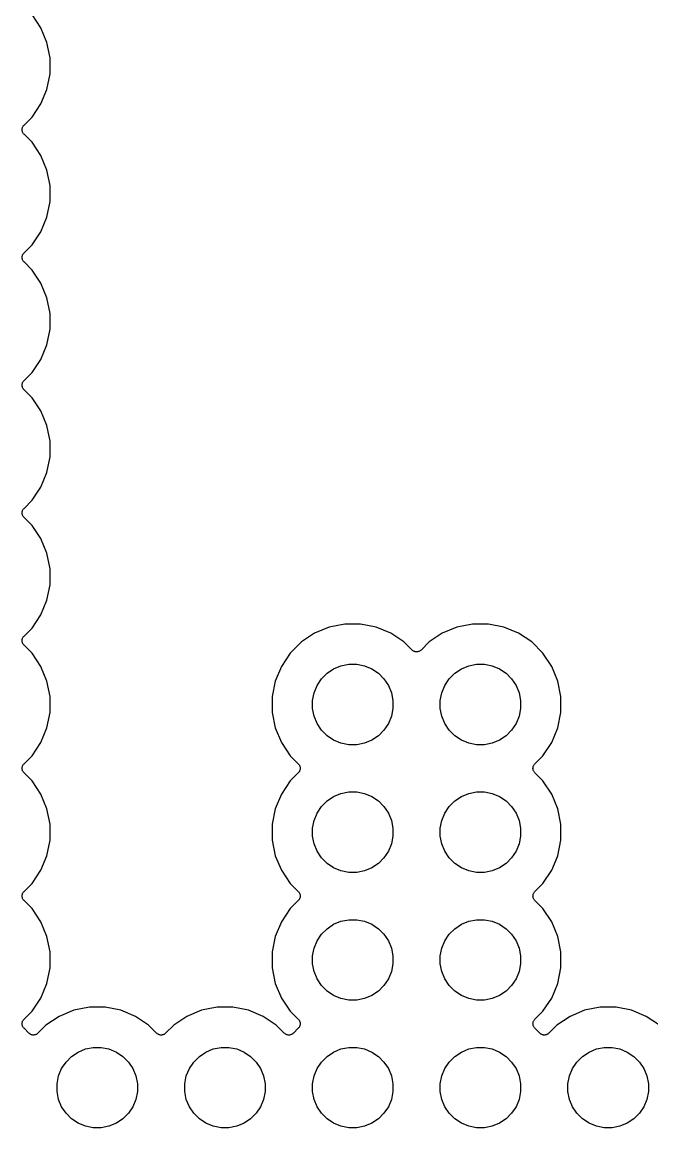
# Model space of a CAD drawing. Extents: x 122.5 to 192.5, y -149.3 to -74.2.
# Drawn here: x 138.21 to 150.73, y -126.53 to -104.54 of the extents above; entities that cross this region are included whole.
import ezdxf

# ---------------------------------------------------------------- set-up
doc = ezdxf.new("R2010")
doc.units = 0
doc.header["$MEASUREMENT"] = 0
doc.layers.add('BLACK', color=7, linetype='CONTINUOUS')

msp = doc.modelspace()

# ---------------------------------------------------------------- linework, layer by layer
at = {"layer": 'BLACK', "linetype": 'CONTINUOUS'}
for p, q in [((138.578, -104.652), (138.403, -104.39)), ((138.699, -104.943), (138.578, -104.652)), ((138.76, -105.252), (138.699, -104.943)), ((138.76, -105.568), (138.76, -105.252)), ((138.699, -105.877), (138.76, -105.568)), ((138.578, -106.168), (138.699, -105.877)), ((138.403, -106.43), (138.578, -106.168)), ((138.243, -106.59), (138.403, -106.43)), ((138.208, -106.654), (138.212, -106.643)), ((138.212, -106.643), (138.215, -106.631)), ((138.215, -106.63), (138.221, -106.62)), ((138.215, -106.631), (138.215, -106.63)), ((138.215, -106.631), (138.215, -106.631)), ((138.221, -106.62), (138.227, -106.609)), ((138.227, -106.609), (138.235, -106.599)), ((138.227, -106.609), (138.227, -106.609)), ((138.227, -106.609), (138.227, -106.609)), ((138.235, -106.599), (138.243, -106.59)), ((138.205, -106.679), (138.207, -106.667)), ((138.205, -106.68), (138.205, -106.679)), ((138.205, -106.679), (138.205, -106.679)), ((138.206, -106.691), (138.205, -106.68)), ((138.208, -106.703), (138.206, -106.691)), ((138.207, -106.667), (138.208, -106.655)), ((138.208, -106.655), (138.208, -106.654)), ((138.208, -106.654), (138.208, -106.654)), ((138.208, -106.704), (138.208, -106.703)), ((138.211, -106.716), (138.208, -106.704)), ((138.208, -106.704), (138.208, -106.704)), ((138.214, -106.727), (138.211, -106.716)), ((138.215, -106.728), (138.214, -106.727)), ((138.22, -106.739), (138.215, -106.728)), ((138.215, -106.728), (138.215, -106.728)), ((138.226, -106.749), (138.22, -106.739)), ((138.226, -106.75), (138.226, -106.749)), ((138.234, -106.759), (138.226, -106.75)), ((138.226, -106.75), (138.226, -106.75)), ((138.241, -106.769), (138.234, -106.759)), ((138.242, -106.769), (138.241, -106.769)), ((138.243, -106.77), (138.242, -106.769)), ((138.242, -106.769), (138.242, -106.769)), ((138.242, -106.769), (138.242, -106.769)), ((138.403, -106.93), (138.243, -106.77)), ((138.578, -107.192), (138.403, -106.93)), ((138.699, -107.483), (138.578, -107.192)), ((138.76, -107.792), (138.699, -107.483)), ((138.76, -108.108), (138.76, -107.792)), ((138.699, -108.417), (138.76, -108.108)), ((138.578, -108.708), (138.699, -108.417)), ((138.403, -108.97), (138.578, -108.708)), ((138.243, -109.13), (138.403, -108.97)), ((138.205, -109.219), (138.207, -109.207)), ((138.205, -109.22), (138.205, -109.219)), ((138.205, -109.219), (138.205, -109.219)), ((138.206, -109.231), (138.205, -109.22)), ((138.208, -109.243), (138.206, -109.231)), ((138.207, -109.207), (138.208, -109.195)), ((138.208, -109.194), (138.212, -109.183)), ((138.208, -109.195), (138.208, -109.194)), ((138.208, -109.194), (138.208, -109.194)), ((138.208, -109.244), (138.208, -109.243)), ((138.211, -109.256), (138.208, -109.244)), ((138.208, -109.244), (138.208, -109.244)), ((138.214, -109.267), (138.211, -109.256)), ((138.212, -109.183), (138.215, -109.171)), ((138.215, -109.268), (138.214, -109.267)), ((138.215, -109.17), (138.221, -109.16)), ((138.215, -109.171), (138.215, -109.17)), ((138.215, -109.171), (138.215, -109.171)), ((138.22, -109.279), (138.215, -109.268)), ((138.215, -109.268), (138.215, -109.268)), ((138.226, -109.289), (138.22, -109.279)), ((138.221, -109.16), (138.227, -109.149)), ((138.226, -109.29), (138.226, -109.289)), ((138.234, -109.299), (138.226, -109.29)), ((138.226, -109.29), (138.226, -109.29)), ((138.227, -109.149), (138.235, -109.139)), ((138.227, -109.149), (138.227, -109.149)), ((138.227, -109.149), (138.227, -109.149)), ((138.235, -109.139), (138.243, -109.13)), ((138.241, -109.309), (138.234, -109.299)), ((138.242, -109.309), (138.241, -109.309)), ((138.243, -109.31), (138.242, -109.309)), ((138.242, -109.309), (138.242, -109.309)), ((138.242, -109.309), (138.242, -109.309)), ((138.403, -109.47), (138.243, -109.31)), ((138.578, -109.732), (138.403, -109.47)), ((138.699, -110.023), (138.578, -109.732)), ((138.76, -110.332), (138.699, -110.023)), ((138.76, -110.648), (138.76, -110.332)), ((138.699, -110.957), (138.76, -110.648)), ((138.578, -111.248), (138.699, -110.957)), ((138.403, -111.51), (138.578, -111.248)), ((138.215, -111.71), (138.221, -111.7)), ((138.221, -111.7), (138.227, -111.689)), ((138.227, -111.689), (138.235, -111.679)), ((138.227, -111.689), (138.227, -111.689)), ((138.227, -111.689), (138.227, -111.689)), ((138.235, -111.679), (138.243, -111.67)), ((138.243, -111.67), (138.403, -111.51)), ((138.205, -111.759), (138.207, -111.747)), ((138.205, -111.76), (138.205, -111.759)), ((138.205, -111.759), (138.205, -111.759)), ((138.206, -111.771), (138.205, -111.76)), ((138.208, -111.783), (138.206, -111.771)), ((138.207, -111.747), (138.208, -111.735)), ((138.208, -111.734), (138.212, -111.723)), ((138.208, -111.735), (138.208, -111.734)), ((138.208, -111.734), (138.208, -111.734)), ((138.208, -111.784), (138.208, -111.783)), ((138.211, -111.796), (138.208, -111.784)), ((138.208, -111.784), (138.208, -111.784)), ((138.214, -111.807), (138.211, -111.796)), ((138.212, -111.723), (138.215, -111.711)), ((138.215, -111.808), (138.214, -111.807)), ((138.215, -111.711), (138.215, -111.71)), ((138.215, -111.711), (138.215, -111.711)), ((138.22, -111.819), (138.215, -111.808)), ((138.215, -111.808), (138.215, -111.808)), ((138.226, -111.829), (138.22, -111.819)), ((138.226, -111.83), (138.226, -111.829)), ((138.234, -111.839), (138.226, -111.83)), ((138.226, -111.83), (138.226, -111.83)), ((138.241, -111.849), (138.234, -111.839)), ((138.242, -111.849), (138.241, -111.849)), ((138.243, -111.85), (138.242, -111.849)), ((138.242, -111.849), (138.242, -111.849)), ((138.242, -111.849), (138.242, -111.849)), ((138.403, -112.01), (138.243, -111.85)), ((138.578, -112.272), (138.403, -112.01)), ((138.699, -112.563), (138.578, -112.272)), ((138.76, -112.872), (138.699, -112.563)), ((138.76, -113.188), (138.76, -112.872)), ((138.699, -113.497), (138.76, -113.188)), ((138.578, -113.788), (138.699, -113.497)), ((138.403, -114.05), (138.578, -113.788)), ((138.243, -114.21), (138.403, -114.05)), ((138.205, -114.299), (138.207, -114.287)), ((138.205, -114.3), (138.205, -114.299)), ((138.205, -114.299), (138.205, -114.299)), ((138.206, -114.311), (138.205, -114.3)), ((138.208, -114.323), (138.206, -114.311)), ((138.207, -114.287), (138.208, -114.275)), ((138.208, -114.274), (138.212, -114.263)), ((138.208, -114.275), (138.208, -114.274)), ((138.208, -114.274), (138.208, -114.274)), ((138.208, -114.324), (138.208, -114.323)), ((138.211, -114.336), (138.208, -114.324)), ((138.208, -114.324), (138.208, -114.324)), ((138.214, -114.347), (138.211, -114.336)), ((138.212, -114.263), (138.215, -114.251)), ((138.215, -114.348), (138.214, -114.347)), ((138.215, -114.25), (138.221, -114.24)), ((138.215, -114.251), (138.215, -114.25)), ((138.215, -114.251), (138.215, -114.251)), ((138.22, -114.359), (138.215, -114.348)), ((138.215, -114.348), (138.215, -114.348)), ((138.221, -114.24), (138.227, -114.229)), ((138.227, -114.229), (138.235, -114.219)), ((138.227, -114.229), (138.227, -114.229)), ((138.227, -114.229), (138.227, -114.229)), ((138.235, -114.219), (138.243, -114.21)), ((138.226, -114.369), (138.22, -114.359)), ((138.226, -114.37), (138.226, -114.369)), ((138.234, -114.379), (138.226, -114.37)), ((138.226, -114.37), (138.226, -114.37)), ((138.241, -114.389), (138.234, -114.379)), ((138.242, -114.389), (138.241, -114.389)), ((138.243, -114.39), (138.242, -114.389)), ((138.242, -114.389), (138.242, -114.389)), ((138.242, -114.389), (138.242, -114.389)), ((138.403, -114.55), (138.243, -114.39)), ((138.578, -114.812), (138.403, -114.55)), ((138.699, -115.103), (138.578, -114.812)), ((138.76, -115.412), (138.699, -115.103)), ((138.76, -115.728), (138.76, -115.412)), ((138.699, -116.037), (138.76, -115.728)), ((138.578, -116.328), (138.699, -116.037)), ((138.403, -116.59), (138.578, -116.328)), ((144.622, -116.51), (144.313, -116.571)), ((144.938, -116.51), (144.622, -116.51)), ((145.247, -116.571), (144.938, -116.51)), ((147.162, -116.51), (146.853, -116.571)), ((147.478, -116.51), (147.162, -116.51)), ((147.787, -116.571), (147.478, -116.51)), ((138.227, -116.769), (138.235, -116.759)), ((138.235, -116.759), (138.243, -116.75)), ((138.243, -116.75), (138.403, -116.59)), ((144.022, -116.692), (143.76, -116.867)), ((144.313, -116.571), (144.022, -116.692)), ((145.538, -116.692), (145.247, -116.571)), ((145.8, -116.867), (145.538, -116.692)), ((146.562, -116.692), (146.3, -116.867)), ((146.853, -116.571), (146.562, -116.692)), ((148.078, -116.692), (147.787, -116.571)), ((148.34, -116.867), (148.078, -116.692)), ((138.205, -116.839), (138.207, -116.827)), ((138.205, -116.84), (138.205, -116.839)), ((138.205, -116.839), (138.205, -116.839)), ((138.206, -116.851), (138.205, -116.84)), ((138.208, -116.863), (138.206, -116.851)), ((138.207, -116.827), (138.208, -116.815)), ((138.208, -116.814), (138.212, -116.803)), ((138.208, -116.815), (138.208, -116.814)), ((138.208, -116.814), (138.208, -116.814)), ((138.208, -116.864), (138.208, -116.863)), ((138.211, -116.876), (138.208, -116.864)), ((138.208, -116.864), (138.208, -116.864)), ((138.214, -116.887), (138.211, -116.876)), ((138.212, -116.803), (138.215, -116.791)), ((138.215, -116.888), (138.214, -116.887)), ((138.215, -116.79), (138.221, -116.78)), ((138.215, -116.791), (138.215, -116.79)), ((138.215, -116.791), (138.215, -116.791)), ((138.22, -116.899), (138.215, -116.888)), ((138.215, -116.888), (138.215, -116.888)), ((138.226, -116.909), (138.22, -116.899)), ((138.221, -116.78), (138.227, -116.769)), ((138.226, -116.91), (138.226, -116.909)), ((138.234, -116.919), (138.226, -116.91)), ((138.226, -116.91), (138.226, -116.91)), ((138.227, -116.769), (138.227, -116.769)), ((138.227, -116.769), (138.227, -116.769)), ((138.241, -116.929), (138.234, -116.919)), ((138.242, -116.929), (138.241, -116.929)), ((138.243, -116.93), (138.242, -116.929)), ((138.242, -116.929), (138.242, -116.929)), ((138.242, -116.929), (138.242, -116.929)), ((138.403, -117.09), (138.243, -116.93)), ((143.76, -116.867), (143.537, -117.09)), ((145.96, -117.027), (145.8, -116.867)), ((146.3, -116.867), (146.14, -117.027)), ((148.563, -117.09), (148.34, -116.867)), ((138.578, -117.352), (138.403, -117.09)), ((143.537, -117.09), (143.362, -117.352)), ((145.969, -117.035), (145.96, -117.027)), ((145.979, -117.043), (145.969, -117.035)), ((145.99, -117.049), (145.979, -117.043)), ((145.979, -117.043), (145.979, -117.043)), ((145.979, -117.043), (145.979, -117.043)), ((146, -117.055), (145.99, -117.049)), ((146.001, -117.055), (146, -117.055)), ((146.013, -117.058), (146.001, -117.055)), ((146.001, -117.055), (146.001, -117.055)), ((146.024, -117.062), (146.013, -117.058)), ((146.025, -117.062), (146.024, -117.062)), ((146.024, -117.062), (146.024, -117.062)), ((146.037, -117.063), (146.025, -117.062)), ((146.049, -117.065), (146.037, -117.063)), ((146.05, -117.065), (146.049, -117.065)), ((146.049, -117.065), (146.049, -117.065)), ((146.061, -117.064), (146.05, -117.065)), ((146.073, -117.062), (146.061, -117.064)), ((146.074, -117.062), (146.073, -117.062)), ((146.086, -117.059), (146.074, -117.062)), ((146.074, -117.062), (146.074, -117.062)), ((146.097, -117.056), (146.086, -117.059)), ((146.098, -117.055), (146.097, -117.056)), ((146.109, -117.05), (146.098, -117.055)), ((146.098, -117.055), (146.098, -117.055)), ((146.119, -117.044), (146.109, -117.05)), ((146.12, -117.044), (146.119, -117.044)), ((146.129, -117.036), (146.12, -117.044)), ((146.12, -117.044), (146.12, -117.044)), ((146.139, -117.029), (146.129, -117.036)), ((146.14, -117.027), (146.139, -117.028)), ((146.139, -117.028), (146.139, -117.028)), ((146.139, -117.028), (146.139, -117.028)), ((146.139, -117.028), (146.139, -117.029)), ((148.738, -117.352), (148.563, -117.09)), ((138.699, -117.643), (138.578, -117.352)), ((143.362, -117.352), (143.241, -117.643)), ((144.27, -117.489), (144.401, -117.401)), ((144.401, -117.401), (144.547, -117.341)), ((144.547, -117.341), (144.701, -117.31)), ((144.701, -117.31), (144.859, -117.31)), ((144.859, -117.31), (145.013, -117.341)), ((145.013, -117.341), (145.159, -117.401)), ((145.159, -117.401), (145.29, -117.489)), ((146.81, -117.489), (146.941, -117.401)), ((146.941, -117.401), (147.087, -117.341)), ((147.087, -117.341), (147.241, -117.31)), ((147.241, -117.31), (147.399, -117.31)), ((147.399, -117.31), (147.553, -117.341)), ((147.553, -117.341), (147.699, -117.401)), ((147.699, -117.401), (147.83, -117.489)), ((148.859, -117.643), (148.738, -117.352)), ((138.76, -117.952), (138.699, -117.643)), ((143.241, -117.643), (143.18, -117.952)), ((144.071, -117.731), (144.159, -117.6)), ((144.159, -117.6), (144.27, -117.489)), ((145.29, -117.489), (145.401, -117.6)), ((145.401, -117.6), (145.489, -117.731)), ((146.611, -117.731), (146.699, -117.6)), ((146.699, -117.6), (146.81, -117.489)), ((147.83, -117.489), (147.941, -117.6)), ((147.941, -117.6), (148.029, -117.731)), ((148.92, -117.952), (148.859, -117.643)), ((144.011, -117.877), (144.071, -117.731)), ((145.489, -117.731), (145.549, -117.877)), ((146.551, -117.877), (146.611, -117.731)), ((148.029, -117.731), (148.089, -117.877)), ((138.76, -118.268), (138.76, -117.952)), ((143.18, -117.952), (143.18, -118.268)), ((143.98, -118.031), (144.011, -117.877)), ((143.98, -118.189), (143.98, -118.031)), ((145.549, -117.877), (145.58, -118.031)), ((145.58, -118.031), (145.58, -118.189)), ((146.52, -118.031), (146.551, -117.877)), ((146.52, -118.189), (146.52, -118.031)), ((148.089, -117.877), (148.12, -118.031)), ((148.12, -118.031), (148.12, -118.189)), ((148.92, -118.268), (148.92, -117.952)), ((138.699, -118.577), (138.76, -118.268)), ((143.18, -118.268), (143.241, -118.577)), ((144.011, -118.343), (143.98, -118.189)), ((145.58, -118.189), (145.549, -118.343)), ((146.551, -118.343), (146.52, -118.189)), ((148.12, -118.189), (148.089, -118.343)), ((148.859, -118.577), (148.92, -118.268)), ((144.071, -118.489), (144.011, -118.343)), ((144.159, -118.62), (144.071, -118.489)), ((145.489, -118.489), (145.401, -118.62)), ((145.549, -118.343), (145.489, -118.489)), ((146.611, -118.489), (146.551, -118.343)), ((146.699, -118.62), (146.611, -118.489)), ((148.029, -118.489), (147.941, -118.62)), ((148.089, -118.343), (148.029, -118.489)), ((138.578, -118.868), (138.699, -118.577)), ((143.241, -118.577), (143.362, -118.868)), ((144.27, -118.731), (144.159, -118.62)), ((144.401, -118.819), (144.27, -118.731)), ((145.29, -118.731), (145.159, -118.819)), ((145.401, -118.62), (145.29, -118.731)), ((146.81, -118.731), (146.699, -118.62)), ((146.941, -118.819), (146.81, -118.731)), ((147.83, -118.731), (147.699, -118.819)), ((147.941, -118.62), (147.83, -118.731)), ((148.738, -118.868), (148.859, -118.577)), ((138.403, -119.13), (138.578, -118.868)), ((143.362, -118.868), (143.537, -119.13)), ((144.547, -118.879), (144.401, -118.819)), ((144.701, -118.91), (144.547, -118.879)), ((144.859, -118.91), (144.701, -118.91)), ((145.013, -118.879), (144.859, -118.91)), ((145.159, -118.819), (145.013, -118.879)), ((147.087, -118.879), (146.941, -118.819)), ((147.241, -118.91), (147.087, -118.879)), ((147.399, -118.91), (147.241, -118.91)), ((147.553, -118.879), (147.399, -118.91)), ((147.699, -118.819), (147.553, -118.879)), ((148.563, -119.13), (148.738, -118.868)), ((138.243, -119.29), (138.403, -119.13)), ((143.537, -119.13), (143.697, -119.29)), ((148.403, -119.29), (148.563, -119.13)), ((138.205, -119.379), (138.207, -119.367)), ((138.205, -119.38), (138.205, -119.379)), ((138.205, -119.379), (138.205, -119.379)), ((138.206, -119.391), (138.205, -119.38)), ((138.208, -119.403), (138.206, -119.391)), ((138.207, -119.367), (138.208, -119.355)), ((138.208, -119.354), (138.212, -119.343)), ((138.208, -119.355), (138.208, -119.354)), ((138.208, -119.354), (138.208, -119.354)), ((138.208, -119.404), (138.208, -119.403)), ((138.211, -119.416), (138.208, -119.404)), ((138.208, -119.404), (138.208, -119.404)), ((138.212, -119.343), (138.215, -119.331)), ((138.215, -119.33), (138.221, -119.32)), ((138.215, -119.331), (138.215, -119.33)), ((138.215, -119.331), (138.215, -119.331)), ((138.221, -119.32), (138.227, -119.309)), ((138.227, -119.309), (138.235, -119.299)), ((138.227, -119.309), (138.227, -119.309)), ((138.227, -119.309), (138.227, -119.309)), ((138.235, -119.299), (138.243, -119.29)), ((143.697, -119.29), (143.698, -119.291)), ((143.698, -119.291), (143.698, -119.291)), ((143.698, -119.291), (143.698, -119.291)), ((143.698, -119.291), (143.699, -119.291)), ((143.699, -119.291), (143.706, -119.301)), ((143.706, -119.301), (143.714, -119.31)), ((143.714, -119.31), (143.714, -119.31)), ((143.714, -119.31), (143.714, -119.311)), ((143.714, -119.311), (143.72, -119.322)), ((143.72, -119.322), (143.725, -119.332)), ((143.725, -119.332), (143.725, -119.332)), ((143.725, -119.332), (143.726, -119.333)), ((143.726, -119.333), (143.729, -119.344)), ((143.729, -119.344), (143.732, -119.356)), ((143.732, -119.356), (143.732, -119.356)), ((143.732, -119.356), (143.732, -119.357)), ((143.732, -119.357), (143.734, -119.369)), ((143.733, -119.393), (143.732, -119.405)), ((143.732, -119.405), (143.732, -119.406)), ((143.735, -119.381), (143.733, -119.393)), ((143.734, -119.369), (143.735, -119.38)), ((143.735, -119.38), (143.735, -119.381)), ((143.735, -119.381), (143.735, -119.381)), ((148.365, -119.379), (148.367, -119.367)), ((148.365, -119.38), (148.365, -119.379)), ((148.365, -119.379), (148.365, -119.379)), ((148.366, -119.391), (148.365, -119.38)), ((148.368, -119.403), (148.366, -119.391)), ((148.367, -119.367), (148.368, -119.355)), ((148.368, -119.354), (148.372, -119.343)), ((148.368, -119.355), (148.368, -119.354)), ((148.368, -119.354), (148.368, -119.354)), ((148.368, -119.404), (148.368, -119.403)), ((148.371, -119.416), (148.368, -119.404)), ((148.368, -119.404), (148.368, -119.404)), ((148.372, -119.343), (148.375, -119.331)), ((148.375, -119.33), (148.381, -119.32)), ((148.375, -119.331), (148.375, -119.33)), ((148.375, -119.331), (148.375, -119.331)), ((148.381, -119.32), (148.387, -119.309)), ((148.387, -119.309), (148.395, -119.299)), ((148.387, -119.309), (148.387, -119.309)), ((148.387, -119.309), (148.387, -119.309)), ((148.395, -119.299), (148.403, -119.29)), ((138.214, -119.427), (138.211, -119.416)), ((138.215, -119.428), (138.214, -119.427)), ((138.22, -119.439), (138.215, -119.428)), ((138.215, -119.428), (138.215, -119.428)), ((138.226, -119.449), (138.22, -119.439)), ((138.226, -119.45), (138.226, -119.449)), ((138.234, -119.459), (138.226, -119.45)), ((138.226, -119.45), (138.226, -119.45)), ((138.241, -119.469), (138.234, -119.459)), ((138.242, -119.469), (138.241, -119.469)), ((138.243, -119.47), (138.242, -119.469)), ((138.242, -119.469), (138.242, -119.469)), ((138.242, -119.469), (138.242, -119.469)), ((138.403, -119.63), (138.243, -119.47)), ((143.697, -119.47), (143.537, -119.63)), ((143.705, -119.46), (143.697, -119.47)), ((143.713, -119.451), (143.705, -119.46)), ((143.719, -119.44), (143.713, -119.451)), ((143.713, -119.451), (143.713, -119.451)), ((143.713, -119.451), (143.713, -119.451)), ((143.725, -119.43), (143.719, -119.44)), ((143.728, -119.417), (143.725, -119.429)), ((143.725, -119.429), (143.725, -119.429)), ((143.725, -119.429), (143.725, -119.43)), ((143.732, -119.406), (143.728, -119.417)), ((143.732, -119.406), (143.732, -119.406)), ((148.374, -119.427), (148.371, -119.416)), ((148.375, -119.428), (148.374, -119.427)), ((148.38, -119.439), (148.375, -119.428)), ((148.375, -119.428), (148.375, -119.428)), ((148.386, -119.449), (148.38, -119.439)), ((148.386, -119.45), (148.386, -119.449)), ((148.394, -119.459), (148.386, -119.45)), ((148.386, -119.45), (148.386, -119.45)), ((148.401, -119.469), (148.394, -119.459)), ((148.402, -119.469), (148.401, -119.469)), ((148.403, -119.47), (148.402, -119.469)), ((148.402, -119.469), (148.402, -119.469)), ((148.402, -119.469), (148.402, -119.469)), ((148.563, -119.63), (148.403, -119.47)), ((138.578, -119.892), (138.403, -119.63)), ((143.537, -119.63), (143.362, -119.892)), ((148.738, -119.892), (148.563, -119.63)), ((138.699, -120.183), (138.578, -119.892)), ((143.362, -119.892), (143.241, -120.183)), ((144.159, -120.14), (144.27, -120.029)), ((144.27, -120.029), (144.401, -119.941)), ((144.401, -119.941), (144.547, -119.881)), ((144.547, -119.881), (144.701, -119.85)), ((144.701, -119.85), (144.859, -119.85)), ((144.859, -119.85), (145.013, -119.881)), ((145.013, -119.881), (145.159, -119.941)), ((145.159, -119.941), (145.29, -120.029)), ((145.29, -120.029), (145.401, -120.14)), ((146.699, -120.14), (146.81, -120.029)), ((146.81, -120.029), (146.941, -119.941)), ((146.941, -119.941), (147.087, -119.881)), ((147.087, -119.881), (147.241, -119.85)), ((147.241, -119.85), (147.399, -119.85)), ((147.399, -119.85), (147.553, -119.881)), ((147.553, -119.881), (147.699, -119.941)), ((147.699, -119.941), (147.83, -120.029)), ((147.83, -120.029), (147.941, -120.14)), ((148.859, -120.183), (148.738, -119.892)), ((138.76, -120.492), (138.699, -120.183)), ((143.241, -120.183), (143.18, -120.492)), ((144.011, -120.417), (144.071, -120.271)), ((144.071, -120.271), (144.159, -120.14)), ((145.401, -120.14), (145.489, -120.271)), ((145.489, -120.271), (145.549, -120.417)), ((146.551, -120.417), (146.611, -120.271)), ((146.611, -120.271), (146.699, -120.14)), ((147.941, -120.14), (148.029, -120.271)), ((148.029, -120.271), (148.089, -120.417)), ((148.92, -120.492), (148.859, -120.183)), ((138.76, -120.808), (138.76, -120.492)), ((143.18, -120.492), (143.18, -120.808)), ((143.98, -120.571), (144.011, -120.417)), ((145.549, -120.417), (145.58, -120.571)), ((146.52, -120.571), (146.551, -120.417)), ((148.089, -120.417), (148.12, -120.571)), ((148.92, -120.808), (148.92, -120.492)), ((143.98, -120.729), (143.98, -120.571)), ((145.58, -120.571), (145.58, -120.729)), ((146.52, -120.729), (146.52, -120.571)), ((148.12, -120.571), (148.12, -120.729)), ((138.699, -121.117), (138.76, -120.808)), ((143.18, -120.808), (143.241, -121.117)), ((144.011, -120.883), (143.98, -120.729)), ((144.071, -121.029), (144.011, -120.883)), ((145.549, -120.883), (145.489, -121.029)), ((145.58, -120.729), (145.549, -120.883)), ((146.551, -120.883), (146.52, -120.729)), ((146.611, -121.029), (146.551, -120.883)), ((148.089, -120.883), (148.029, -121.029)), ((148.12, -120.729), (148.089, -120.883)), ((148.859, -121.117), (148.92, -120.808)), ((138.578, -121.408), (138.699, -121.117)), ((143.241, -121.117), (143.362, -121.408)), ((144.159, -121.16), (144.071, -121.029)), ((144.27, -121.271), (144.159, -121.16)), ((145.401, -121.16), (145.29, -121.271)), ((145.489, -121.029), (145.401, -121.16)), ((146.699, -121.16), (146.611, -121.029)), ((146.81, -121.271), (146.699, -121.16)), ((147.941, -121.16), (147.83, -121.271)), ((148.029, -121.029), (147.941, -121.16)), ((148.738, -121.408), (148.859, -121.117)), ((144.401, -121.359), (144.27, -121.271)), ((144.547, -121.419), (144.401, -121.359)), ((145.159, -121.359), (145.013, -121.419)), ((145.29, -121.271), (145.159, -121.359)), ((146.941, -121.359), (146.81, -121.271)), ((147.087, -121.419), (146.941, -121.359)), ((147.699, -121.359), (147.553, -121.419)), ((147.83, -121.271), (147.699, -121.359)), ((138.403, -121.67), (138.578, -121.408)), ((143.362, -121.408), (143.537, -121.67)), ((144.701, -121.45), (144.547, -121.419)), ((144.859, -121.45), (144.701, -121.45)), ((145.013, -121.419), (144.859, -121.45)), ((147.241, -121.45), (147.087, -121.419)), ((147.399, -121.45), (147.241, -121.45)), ((147.553, -121.419), (147.399, -121.45)), ((148.563, -121.67), (148.738, -121.408)), ((138.243, -121.83), (138.403, -121.67)), ((143.537, -121.67), (143.697, -121.83)), ((148.403, -121.83), (148.563, -121.67)), ((138.205, -121.919), (138.207, -121.907)), ((138.205, -121.92), (138.205, -121.919)), ((138.205, -121.919), (138.205, -121.919)), ((138.206, -121.931), (138.205, -121.92)), ((138.208, -121.943), (138.206, -121.931)), ((138.207, -121.907), (138.208, -121.895)), ((138.208, -121.894), (138.212, -121.883)), ((138.208, -121.895), (138.208, -121.894)), ((138.208, -121.894), (138.208, -121.894)), ((138.208, -121.944), (138.208, -121.943)), ((138.211, -121.956), (138.208, -121.944)), ((138.208, -121.944), (138.208, -121.944)), ((138.214, -121.967), (138.211, -121.956)), ((138.212, -121.883), (138.215, -121.871)), ((138.215, -121.968), (138.214, -121.967)), ((138.215, -121.87), (138.221, -121.86)), ((138.215, -121.871), (138.215, -121.87)), ((138.215, -121.871), (138.215, -121.871)), ((138.22, -121.979), (138.215, -121.968)), ((138.215, -121.968), (138.215, -121.968)), ((138.226, -121.989), (138.22, -121.979)), ((138.221, -121.86), (138.227, -121.849)), ((138.226, -121.99), (138.226, -121.989)), ((138.234, -121.999), (138.226, -121.99)), ((138.226, -121.99), (138.226, -121.99)), ((138.227, -121.849), (138.235, -121.839)), ((138.227, -121.849), (138.227, -121.849)), ((138.227, -121.849), (138.227, -121.849)), ((138.241, -122.009), (138.234, -121.999)), ((138.235, -121.839), (138.243, -121.83)), ((138.242, -122.009), (138.241, -122.009)), ((138.243, -122.01), (138.242, -122.009)), ((138.242, -122.009), (138.242, -122.009)), ((138.242, -122.009), (138.242, -122.009)), ((138.403, -122.17), (138.243, -122.01)), ((143.697, -122.01), (143.537, -122.17)), ((143.697, -121.83), (143.698, -121.831)), ((143.705, -122), (143.697, -122.01)), ((143.698, -121.831), (143.698, -121.831)), ((143.698, -121.831), (143.698, -121.831)), ((143.698, -121.831), (143.699, -121.831)), ((143.699, -121.831), (143.706, -121.841)), ((143.713, -121.991), (143.705, -122)), ((143.706, -121.841), (143.714, -121.85)), ((143.719, -121.98), (143.713, -121.991)), ((143.713, -121.991), (143.713, -121.991)), ((143.713, -121.991), (143.713, -121.991)), ((143.714, -121.85), (143.714, -121.85)), ((143.714, -121.85), (143.714, -121.851)), ((143.714, -121.851), (143.72, -121.862)), ((143.725, -121.97), (143.719, -121.98)), ((143.72, -121.862), (143.725, -121.872)), ((143.725, -121.872), (143.725, -121.872)), ((143.725, -121.872), (143.726, -121.873)), ((143.728, -121.957), (143.725, -121.969)), ((143.725, -121.969), (143.725, -121.969)), ((143.725, -121.969), (143.725, -121.97)), ((143.726, -121.873), (143.729, -121.884)), ((143.732, -121.946), (143.728, -121.957)), ((143.729, -121.884), (143.732, -121.896)), ((143.732, -121.896), (143.732, -121.896)), ((143.732, -121.896), (143.732, -121.897)), ((143.732, -121.897), (143.734, -121.909)), ((143.733, -121.933), (143.732, -121.945)), ((143.732, -121.945), (143.732, -121.946)), ((143.732, -121.946), (143.732, -121.946)), ((143.735, -121.921), (143.733, -121.933)), ((143.734, -121.909), (143.735, -121.92)), ((143.735, -121.92), (143.735, -121.921)), ((143.735, -121.921), (143.735, -121.921)), ((148.365, -121.919), (148.367, -121.907)), ((148.365, -121.92), (148.365, -121.919)), ((148.365, -121.919), (148.365, -121.919)), ((148.366, -121.931), (148.365, -121.92)), ((148.368, -121.943), (148.366, -121.931)), ((148.367, -121.907), (148.368, -121.895)), ((148.368, -121.894), (148.372, -121.883)), ((148.368, -121.895), (148.368, -121.894)), ((148.368, -121.894), (148.368, -121.894)), ((148.368, -121.944), (148.368, -121.943)), ((148.371, -121.956), (148.368, -121.944)), ((148.368, -121.944), (148.368, -121.944)), ((148.374, -121.967), (148.371, -121.956)), ((148.372, -121.883), (148.375, -121.871)), ((148.375, -121.968), (148.374, -121.967)), ((148.375, -121.87), (148.381, -121.86)), ((148.375, -121.871), (148.375, -121.87)), ((148.375, -121.871), (148.375, -121.871)), ((148.38, -121.979), (148.375, -121.968)), ((148.375, -121.968), (148.375, -121.968)), ((148.386, -121.989), (148.38, -121.979)), ((148.381, -121.86), (148.387, -121.849)), ((148.386, -121.99), (148.386, -121.989)), ((148.394, -121.999), (148.386, -121.99)), ((148.386, -121.99), (148.386, -121.99)), ((148.387, -121.849), (148.395, -121.839)), ((148.387, -121.849), (148.387, -121.849)), ((148.387, -121.849), (148.387, -121.849)), ((148.401, -122.009), (148.394, -121.999)), ((148.395, -121.839), (148.403, -121.83)), ((148.402, -122.009), (148.401, -122.009)), ((148.403, -122.01), (148.402, -122.009)), ((148.402, -122.009), (148.402, -122.009)), ((148.402, -122.009), (148.402, -122.009)), ((148.563, -122.17), (148.403, -122.01)), ((138.578, -122.432), (138.403, -122.17)), ((143.537, -122.17), (143.362, -122.432)), ((148.738, -122.432), (148.563, -122.17)), ((138.699, -122.723), (138.578, -122.432)), ((143.362, -122.432), (143.241, -122.723)), ((144.27, -122.569), (144.401, -122.481)), ((144.401, -122.481), (144.547, -122.421)), ((144.547, -122.421), (144.701, -122.39)), ((144.701, -122.39), (144.859, -122.39)), ((144.859, -122.39), (145.013, -122.421)), ((145.013, -122.421), (145.159, -122.481)), ((145.159, -122.481), (145.29, -122.569)), ((146.81, -122.569), (146.941, -122.481)), ((146.941, -122.481), (147.087, -122.421)), ((147.087, -122.421), (147.241, -122.39)), ((147.241, -122.39), (147.399, -122.39)), ((147.399, -122.39), (147.553, -122.421)), ((147.553, -122.421), (147.699, -122.481)), ((147.699, -122.481), (147.83, -122.569)), ((148.859, -122.723), (148.738, -122.432)), ((144.071, -122.811), (144.159, -122.68)), ((144.159, -122.68), (144.27, -122.569)), ((145.29, -122.569), (145.401, -122.68)), ((145.401, -122.68), (145.489, -122.811)), ((146.611, -122.811), (146.699, -122.68)), ((146.699, -122.68), (146.81, -122.569)), ((147.83, -122.569), (147.941, -122.68)), ((147.941, -122.68), (148.029, -122.811)), ((138.76, -123.032), (138.699, -122.723)), ((143.241, -122.723), (143.18, -123.032)), ((144.011, -122.957), (144.071, -122.811)), ((145.489, -122.811), (145.549, -122.957)), ((146.551, -122.957), (146.611, -122.811)), ((148.029, -122.811), (148.089, -122.957)), ((148.92, -123.032), (148.859, -122.723)), ((138.76, -123.348), (138.76, -123.032)), ((143.18, -123.032), (143.18, -123.348)), ((143.98, -123.111), (144.011, -122.957)), ((143.98, -123.269), (143.98, -123.111)), ((145.549, -122.957), (145.58, -123.111)), ((145.58, -123.111), (145.58, -123.269)), ((146.52, -123.111), (146.551, -122.957)), ((146.52, -123.269), (146.52, -123.111)), ((148.089, -122.957), (148.12, -123.111)), ((148.12, -123.111), (148.12, -123.269)), ((148.92, -123.348), (148.92, -123.032)), ((138.699, -123.657), (138.76, -123.348)), ((143.18, -123.348), (143.241, -123.657)), ((144.011, -123.423), (143.98, -123.269)), ((145.58, -123.269), (145.549, -123.423)), ((146.551, -123.423), (146.52, -123.269)), ((148.12, -123.269), (148.089, -123.423)), ((148.859, -123.657), (148.92, -123.348)), ((144.071, -123.569), (144.011, -123.423)), ((144.159, -123.7), (144.071, -123.569)), ((145.489, -123.569), (145.401, -123.7)), ((145.549, -123.423), (145.489, -123.569)), ((146.611, -123.569), (146.551, -123.423)), ((146.699, -123.7), (146.611, -123.569)), ((148.029, -123.569), (147.941, -123.7)), ((148.089, -123.423), (148.029, -123.569)), ((138.578, -123.948), (138.699, -123.657)), ((143.241, -123.657), (143.362, -123.948)), ((144.27, -123.811), (144.159, -123.7)), ((145.401, -123.7), (145.29, -123.811)), ((146.81, -123.811), (146.699, -123.7)), ((147.941, -123.7), (147.83, -123.811)), ((148.738, -123.948), (148.859, -123.657)), ((138.403, -124.21), (138.578, -123.948)), ((143.362, -123.948), (143.537, -124.21)), ((144.401, -123.899), (144.27, -123.811)), ((144.547, -123.959), (144.401, -123.899)), ((144.701, -123.99), (144.547, -123.959)), ((144.859, -123.99), (144.701, -123.99)), ((145.013, -123.959), (144.859, -123.99)), ((145.159, -123.899), (145.013, -123.959)), ((145.29, -123.811), (145.159, -123.899)), ((146.941, -123.899), (146.81, -123.811)), ((147.087, -123.959), (146.941, -123.899)), ((147.241, -123.99), (147.087, -123.959)), ((147.399, -123.99), (147.241, -123.99)), ((147.553, -123.959), (147.399, -123.99)), ((147.699, -123.899), (147.553, -123.959)), ((147.83, -123.811), (147.699, -123.899)), ((148.563, -124.21), (148.738, -123.948)), ((138.243, -124.37), (138.403, -124.21)), ((139.233, -124.191), (138.942, -124.312)), ((139.542, -124.13), (139.233, -124.191)), ((139.858, -124.13), (139.542, -124.13)), ((140.167, -124.191), (139.858, -124.13)), ((140.458, -124.312), (140.167, -124.191)), ((141.773, -124.191), (141.482, -124.312)), ((142.082, -124.13), (141.773, -124.191)), ((142.398, -124.13), (142.082, -124.13)), ((142.707, -124.191), (142.398, -124.13)), ((142.998, -124.312), (142.707, -124.191)), ((143.537, -124.21), (143.697, -124.37)), ((148.403, -124.37), (148.563, -124.21)), ((149.393, -124.191), (149.102, -124.312)), ((149.702, -124.13), (149.393, -124.191)), ((150.018, -124.13), (149.702, -124.13)), ((150.327, -124.191), (150.018, -124.13)), ((150.618, -124.312), (150.327, -124.191)), ((138.205, -124.459), (138.207, -124.447)), ((138.205, -124.46), (138.205, -124.459)), ((138.205, -124.459), (138.205, -124.459)), ((138.206, -124.471), (138.205, -124.46)), ((138.207, -124.447), (138.208, -124.435)), ((138.208, -124.434), (138.212, -124.423)), ((138.208, -124.435), (138.208, -124.434)), ((138.208, -124.434), (138.208, -124.434)), ((138.212, -124.423), (138.215, -124.411)), ((138.215, -124.41), (138.221, -124.4)), ((138.215, -124.411), (138.215, -124.41)), ((138.215, -124.411), (138.215, -124.411)), ((138.221, -124.4), (138.227, -124.389)), ((138.227, -124.389), (138.235, -124.379)), ((138.227, -124.389), (138.227, -124.389)), ((138.227, -124.389), (138.227, -124.389)), ((138.235, -124.379), (138.243, -124.37)), ((138.942, -124.312), (138.68, -124.487)), ((140.72, -124.487), (140.458, -124.312)), ((141.482, -124.312), (141.22, -124.487)), ((143.26, -124.487), (142.998, -124.312)), ((143.697, -124.37), (143.698, -124.371)), ((143.698, -124.371), (143.698, -124.371)), ((143.698, -124.371), (143.698, -124.371)), ((143.698, -124.371), (143.699, -124.371)), ((143.699, -124.371), (143.706, -124.381)), ((143.706, -124.381), (143.714, -124.39)), ((143.714, -124.39), (143.714, -124.39)), ((143.714, -124.39), (143.714, -124.391)), ((143.714, -124.391), (143.72, -124.401)), ((143.72, -124.401), (143.725, -124.412)), ((143.725, -124.412), (143.725, -124.412)), ((143.725, -124.412), (143.726, -124.413)), ((143.726, -124.413), (143.729, -124.424)), ((143.729, -124.424), (143.732, -124.436)), ((143.732, -124.436), (143.732, -124.436)), ((143.732, -124.436), (143.732, -124.437)), ((143.732, -124.437), (143.734, -124.448)), ((143.735, -124.461), (143.733, -124.473)), ((143.734, -124.448), (143.735, -124.46)), ((143.735, -124.46), (143.735, -124.461)), ((143.735, -124.461), (143.735, -124.461)), ((148.365, -124.459), (148.367, -124.447)), ((148.365, -124.46), (148.365, -124.459)), ((148.365, -124.459), (148.365, -124.459)), ((148.366, -124.471), (148.365, -124.46)), ((148.367, -124.447), (148.368, -124.435)), ((148.368, -124.434), (148.372, -124.423)), ((148.368, -124.435), (148.368, -124.434)), ((148.368, -124.434), (148.368, -124.434)), ((148.372, -124.423), (148.375, -124.411)), ((148.375, -124.41), (148.381, -124.4)), ((148.375, -124.411), (148.375, -124.41)), ((148.375, -124.411), (148.375, -124.411)), ((148.381, -124.4), (148.387, -124.389)), ((148.387, -124.389), (148.395, -124.379)), ((148.387, -124.389), (148.387, -124.389)), ((148.387, -124.389), (148.387, -124.389)), ((148.395, -124.379), (148.403, -124.37)), ((149.102, -124.312), (148.84, -124.487)), ((150.88, -124.487), (150.618, -124.312)), ((138.208, -124.483), (138.206, -124.471)), ((138.208, -124.484), (138.208, -124.483)), ((138.211, -124.496), (138.208, -124.484)), ((138.208, -124.484), (138.208, -124.484)), ((138.214, -124.507), (138.211, -124.496)), ((138.215, -124.508), (138.214, -124.507)), ((138.22, -124.519), (138.215, -124.508)), ((138.215, -124.508), (138.215, -124.508)), ((138.226, -124.529), (138.22, -124.519)), ((138.226, -124.53), (138.226, -124.529)), ((138.234, -124.539), (138.226, -124.53)), ((138.226, -124.53), (138.226, -124.53)), ((138.241, -124.549), (138.234, -124.539)), ((138.242, -124.549), (138.241, -124.549)), ((138.243, -124.55), (138.242, -124.549)), ((138.242, -124.549), (138.242, -124.549)), ((138.242, -124.549), (138.242, -124.549)), ((138.34, -124.647), (138.243, -124.55)), ((138.349, -124.655), (138.34, -124.647)), ((138.359, -124.663), (138.349, -124.655)), ((138.37, -124.669), (138.359, -124.663)), ((138.359, -124.663), (138.359, -124.663)), ((138.359, -124.663), (138.359, -124.663)), ((138.38, -124.675), (138.37, -124.669)), ((138.381, -124.675), (138.38, -124.675)), ((138.393, -124.678), (138.381, -124.675)), ((138.381, -124.675), (138.381, -124.675)), ((138.404, -124.682), (138.393, -124.678)), ((138.405, -124.682), (138.404, -124.682)), ((138.404, -124.682), (138.404, -124.682)), ((138.417, -124.683), (138.405, -124.682)), ((138.429, -124.685), (138.417, -124.683)), ((138.453, -124.682), (138.441, -124.684)), ((138.454, -124.682), (138.453, -124.682)), ((138.466, -124.679), (138.454, -124.682)), ((138.454, -124.682), (138.454, -124.682)), ((138.477, -124.676), (138.466, -124.679)), ((138.478, -124.675), (138.477, -124.676)), ((138.489, -124.67), (138.478, -124.675)), ((138.478, -124.675), (138.478, -124.675)), ((138.499, -124.664), (138.489, -124.67)), ((138.5, -124.664), (138.499, -124.664)), ((138.509, -124.656), (138.5, -124.664)), ((138.5, -124.664), (138.5, -124.664)), ((138.519, -124.649), (138.509, -124.656)), ((138.52, -124.647), (138.519, -124.648)), ((138.519, -124.648), (138.519, -124.648)), ((138.519, -124.648), (138.519, -124.648)), ((138.519, -124.648), (138.519, -124.649)), ((138.68, -124.487), (138.52, -124.647)), ((140.88, -124.647), (140.72, -124.487)), ((140.889, -124.655), (140.88, -124.647)), ((140.899, -124.663), (140.889, -124.655)), ((140.91, -124.669), (140.899, -124.663)), ((140.899, -124.663), (140.899, -124.663)), ((140.899, -124.663), (140.899, -124.663)), ((140.92, -124.675), (140.91, -124.669)), ((140.921, -124.675), (140.92, -124.675)), ((140.933, -124.678), (140.921, -124.675)), ((140.921, -124.675), (140.921, -124.675)), ((140.944, -124.682), (140.933, -124.678)), ((140.945, -124.682), (140.944, -124.682)), ((140.944, -124.682), (140.944, -124.682)), ((140.957, -124.683), (140.945, -124.682)), ((140.969, -124.685), (140.957, -124.683)), ((140.993, -124.682), (140.981, -124.684)), ((140.994, -124.682), (140.993, -124.682)), ((141.006, -124.679), (140.994, -124.682)), ((140.994, -124.682), (140.994, -124.682)), ((141.017, -124.676), (141.006, -124.679)), ((141.018, -124.675), (141.017, -124.676)), ((141.029, -124.67), (141.018, -124.675)), ((141.018, -124.675), (141.018, -124.675)), ((141.039, -124.664), (141.029, -124.67)), ((141.04, -124.664), (141.039, -124.664)), ((141.049, -124.656), (141.04, -124.664)), ((141.04, -124.664), (141.04, -124.664)), ((141.059, -124.649), (141.049, -124.656)), ((141.06, -124.647), (141.059, -124.648)), ((141.059, -124.648), (141.059, -124.648)), ((141.059, -124.648), (141.059, -124.648)), ((141.059, -124.648), (141.059, -124.649)), ((141.22, -124.487), (141.06, -124.647)), ((143.42, -124.647), (143.26, -124.487)), ((143.429, -124.655), (143.42, -124.647)), ((143.439, -124.663), (143.429, -124.655)), ((143.45, -124.669), (143.439, -124.663)), ((143.439, -124.663), (143.439, -124.663)), ((143.439, -124.663), (143.439, -124.663)), ((143.46, -124.675), (143.45, -124.669)), ((143.461, -124.675), (143.46, -124.675)), ((143.473, -124.678), (143.461, -124.675)), ((143.461, -124.675), (143.461, -124.675)), ((143.484, -124.682), (143.473, -124.678)), ((143.485, -124.682), (143.484, -124.682)), ((143.484, -124.682), (143.484, -124.682)), ((143.497, -124.683), (143.485, -124.682)), ((143.509, -124.685), (143.497, -124.683)), ((143.533, -124.682), (143.521, -124.684)), ((143.534, -124.682), (143.533, -124.682)), ((143.546, -124.679), (143.534, -124.682)), ((143.534, -124.682), (143.534, -124.682)), ((143.557, -124.676), (143.546, -124.679)), ((143.558, -124.675), (143.557, -124.676)), ((143.569, -124.67), (143.558, -124.675)), ((143.558, -124.675), (143.558, -124.675)), ((143.579, -124.664), (143.569, -124.67)), ((143.58, -124.664), (143.579, -124.664)), ((143.589, -124.656), (143.58, -124.664)), ((143.58, -124.664), (143.58, -124.664)), ((143.599, -124.649), (143.589, -124.656)), ((143.6, -124.647), (143.599, -124.648)), ((143.599, -124.648), (143.599, -124.648)), ((143.599, -124.648), (143.599, -124.648)), ((143.599, -124.648), (143.599, -124.649)), ((143.697, -124.55), (143.6, -124.647)), ((143.705, -124.54), (143.697, -124.55)), ((143.713, -124.531), (143.705, -124.54)), ((143.719, -124.52), (143.713, -124.531)), ((143.713, -124.531), (143.713, -124.531)), ((143.713, -124.531), (143.713, -124.531)), ((143.725, -124.51), (143.719, -124.52)), ((143.728, -124.497), (143.725, -124.509)), ((143.725, -124.509), (143.725, -124.509)), ((143.725, -124.509), (143.725, -124.51)), ((143.732, -124.486), (143.728, -124.497)), ((143.733, -124.473), (143.732, -124.485)), ((143.732, -124.485), (143.732, -124.486)), ((143.732, -124.486), (143.732, -124.486)), ((148.368, -124.483), (148.366, -124.471)), ((148.368, -124.484), (148.368, -124.483)), ((148.371, -124.496), (148.368, -124.484)), ((148.368, -124.484), (148.368, -124.484)), ((148.374, -124.507), (148.371, -124.496)), ((148.375, -124.508), (148.374, -124.507)), ((148.38, -124.519), (148.375, -124.508)), ((148.375, -124.508), (148.375, -124.508)), ((148.386, -124.529), (148.38, -124.519)), ((148.386, -124.53), (148.386, -124.529)), ((148.394, -124.539), (148.386, -124.53)), ((148.386, -124.53), (148.386, -124.53)), ((148.401, -124.549), (148.394, -124.539)), ((148.402, -124.549), (148.401, -124.549)), ((148.403, -124.55), (148.402, -124.549)), ((148.402, -124.549), (148.402, -124.549)), ((148.402, -124.549), (148.402, -124.549)), ((148.5, -124.647), (148.403, -124.55)), ((148.509, -124.655), (148.5, -124.647)), ((148.519, -124.663), (148.509, -124.655)), ((148.53, -124.669), (148.519, -124.663)), ((148.519, -124.663), (148.519, -124.663)), ((148.519, -124.663), (148.519, -124.663)), ((148.54, -124.675), (148.53, -124.669)), ((148.541, -124.675), (148.54, -124.675)), ((148.553, -124.678), (148.541, -124.675)), ((148.541, -124.675), (148.541, -124.675)), ((148.564, -124.682), (148.553, -124.678)), ((148.565, -124.682), (148.564, -124.682)), ((148.564, -124.682), (148.564, -124.682)), ((148.577, -124.683), (148.565, -124.682)), ((148.589, -124.685), (148.577, -124.683)), ((148.613, -124.682), (148.601, -124.684)), ((148.614, -124.682), (148.613, -124.682)), ((148.626, -124.679), (148.614, -124.682)), ((148.614, -124.682), (148.614, -124.682)), ((148.637, -124.676), (148.626, -124.679)), ((148.638, -124.675), (148.637, -124.676)), ((148.649, -124.67), (148.638, -124.675)), ((148.638, -124.675), (148.638, -124.675)), ((148.659, -124.664), (148.649, -124.67)), ((148.66, -124.664), (148.659, -124.664)), ((148.669, -124.656), (148.66, -124.664)), ((148.66, -124.664), (148.66, -124.664)), ((148.679, -124.649), (148.669, -124.656)), ((148.68, -124.647), (148.679, -124.648)), ((148.679, -124.648), (148.679, -124.648)), ((148.679, -124.648), (148.679, -124.648)), ((148.679, -124.648), (148.679, -124.649)), ((148.84, -124.487), (148.68, -124.647)), ((138.43, -124.685), (138.429, -124.685)), ((138.429, -124.685), (138.429, -124.685)), ((138.441, -124.684), (138.43, -124.685)), ((140.97, -124.685), (140.969, -124.685)), ((140.969, -124.685), (140.969, -124.685)), ((140.981, -124.684), (140.97, -124.685)), ((143.51, -124.685), (143.509, -124.685)), ((143.509, -124.685), (143.509, -124.685)), ((143.521, -124.684), (143.51, -124.685)), ((148.59, -124.685), (148.589, -124.685)), ((148.589, -124.685), (148.589, -124.685)), ((148.601, -124.684), (148.59, -124.685)), ((139.079, -125.22), (139.19, -125.109)), ((139.19, -125.109), (139.321, -125.021)), ((139.321, -125.021), (139.467, -124.961)), ((139.467, -124.961), (139.621, -124.93)), ((139.621, -124.93), (139.779, -124.93)), ((139.779, -124.93), (139.933, -124.961)), ((139.933, -124.961), (140.079, -125.021)), ((140.079, -125.021), (140.21, -125.109)), ((140.21, -125.109), (140.321, -125.22)), ((141.619, -125.22), (141.73, -125.109)), ((141.73, -125.109), (141.861, -125.021)), ((141.861, -125.021), (142.007, -124.961)), ((142.007, -124.961), (142.161, -124.93)), ((142.161, -124.93), (142.319, -124.93)), ((142.319, -124.93), (142.473, -124.961)), ((142.473, -124.961), (142.619, -125.021)), ((142.619, -125.021), (142.75, -125.109)), ((142.75, -125.109), (142.861, -125.22)), ((144.159, -125.22), (144.27, -125.109)), ((144.27, -125.109), (144.401, -125.021)), ((144.401, -125.021), (144.547, -124.961)), ((144.547, -124.961), (144.701, -124.93)), ((144.701, -124.93), (144.859, -124.93)), ((144.859, -124.93), (145.013, -124.961)), ((145.013, -124.961), (145.159, -125.021)), ((145.159, -125.021), (145.29, -125.109)), ((145.29, -125.109), (145.401, -125.22)), ((146.699, -125.22), (146.81, -125.109)), ((146.81, -125.109), (146.941, -125.021)), ((146.941, -125.021), (147.087, -124.961)), ((147.087, -124.961), (147.241, -124.93)), ((147.241, -124.93), (147.399, -124.93)), ((147.399, -124.93), (147.553, -124.961)), ((147.553, -124.961), (147.699, -125.021)), ((147.699, -125.021), (147.83, -125.109)), ((147.83, -125.109), (147.941, -125.22)), ((149.239, -125.22), (149.35, -125.109)), ((149.35, -125.109), (149.481, -125.021)), ((149.481, -125.021), (149.627, -124.961)), ((149.627, -124.961), (149.781, -124.93)), ((149.781, -124.93), (149.939, -124.93)), ((149.939, -124.93), (150.093, -124.961)), ((150.093, -124.961), (150.239, -125.021)), ((150.239, -125.021), (150.37, -125.109)), ((150.37, -125.109), (150.481, -125.22)), ((138.991, -125.351), (139.079, -125.22)), ((140.321, -125.22), (140.409, -125.351)), ((141.531, -125.351), (141.619, -125.22)), ((142.861, -125.22), (142.949, -125.351)), ((144.071, -125.351), (144.159, -125.22)), ((145.401, -125.22), (145.489, -125.351)), ((146.611, -125.351), (146.699, -125.22)), ((147.941, -125.22), (148.029, -125.351)), ((149.151, -125.351), (149.239, -125.22)), ((150.481, -125.22), (150.569, -125.351)), ((138.9, -125.651), (138.931, -125.497)), ((138.931, -125.497), (138.991, -125.351)), ((140.409, -125.351), (140.469, -125.497)), ((140.469, -125.497), (140.5, -125.651)), ((141.44, -125.651), (141.471, -125.497)), ((141.471, -125.497), (141.531, -125.351)), ((142.949, -125.351), (143.009, -125.497)), ((143.009, -125.497), (143.04, -125.651)), ((143.98, -125.651), (144.011, -125.497)), ((144.011, -125.497), (144.071, -125.351)), ((145.489, -125.351), (145.549, -125.497)), ((145.549, -125.497), (145.58, -125.651)), ((146.52, -125.651), (146.551, -125.497)), ((146.551, -125.497), (146.611, -125.351)), ((148.029, -125.351), (148.089, -125.497)), ((148.089, -125.497), (148.12, -125.651)), ((149.06, -125.651), (149.091, -125.497)), ((149.091, -125.497), (149.151, -125.351)), ((150.569, -125.351), (150.629, -125.497)), ((150.629, -125.497), (150.66, -125.651)), ((138.9, -125.809), (138.9, -125.651)), ((140.5, -125.651), (140.5, -125.809)), ((141.44, -125.809), (141.44, -125.651)), ((143.04, -125.651), (143.04, -125.809)), ((143.98, -125.809), (143.98, -125.651)), ((145.58, -125.651), (145.58, -125.809)), ((146.52, -125.809), (146.52, -125.651)), ((148.12, -125.651), (148.12, -125.809)), ((149.06, -125.809), (149.06, -125.651)), ((150.66, -125.651), (150.66, -125.809)), ((138.931, -125.963), (138.9, -125.809)), ((138.991, -126.109), (138.931, -125.963)), ((140.469, -125.963), (140.409, -126.109)), ((140.5, -125.809), (140.469, -125.963)), ((141.471, -125.963), (141.44, -125.809)), ((141.531, -126.109), (141.471, -125.963)), ((143.009, -125.963), (142.949, -126.109)), ((143.04, -125.809), (143.009, -125.963)), ((144.011, -125.963), (143.98, -125.809)), ((144.071, -126.109), (144.011, -125.963)), ((145.549, -125.963), (145.489, -126.109)), ((145.58, -125.809), (145.549, -125.963)), ((146.551, -125.963), (146.52, -125.809)), ((146.611, -126.109), (146.551, -125.963)), ((148.089, -125.963), (148.029, -126.109)), ((148.12, -125.809), (148.089, -125.963)), ((149.091, -125.963), (149.06, -125.809)), ((149.151, -126.109), (149.091, -125.963)), ((150.629, -125.963), (150.569, -126.109)), ((150.66, -125.809), (150.629, -125.963)), ((139.079, -126.24), (138.991, -126.109)), ((140.409, -126.109), (140.321, -126.24)), ((141.619, -126.24), (141.531, -126.109)), ((142.949, -126.109), (142.861, -126.24)), ((144.159, -126.24), (144.071, -126.109)), ((145.489, -126.109), (145.401, -126.24)), ((146.699, -126.24), (146.611, -126.109)), ((148.029, -126.109), (147.941, -126.24)), ((149.239, -126.24), (149.151, -126.109)), ((150.569, -126.109), (150.481, -126.24)), ((139.19, -126.351), (139.079, -126.24)), ((139.321, -126.439), (139.19, -126.351)), ((139.467, -126.499), (139.321, -126.439)), ((140.079, -126.439), (139.933, -126.499)), ((140.21, -126.351), (140.079, -126.439)), ((140.321, -126.24), (140.21, -126.351)), ((141.73, -126.351), (141.619, -126.24)), ((141.861, -126.439), (141.73, -126.351)), ((142.007, -126.499), (141.861, -126.439)), ((142.619, -126.439), (142.473, -126.499)), ((142.75, -126.351), (142.619, -126.439)), ((142.861, -126.24), (142.75, -126.351)), ((144.27, -126.351), (144.159, -126.24)), ((144.401, -126.439), (144.27, -126.351)), ((144.547, -126.499), (144.401, -126.439)), ((145.159, -126.439), (145.013, -126.499)), ((145.29, -126.351), (145.159, -126.439)), ((145.401, -126.24), (145.29, -126.351)), ((146.81, -126.351), (146.699, -126.24)), ((146.941, -126.439), (146.81, -126.351)), ((147.087, -126.499), (146.941, -126.439)), ((147.699, -126.439), (147.553, -126.499)), ((147.83, -126.351), (147.699, -126.439)), ((147.941, -126.24), (147.83, -126.351)), ((149.35, -126.351), (149.239, -126.24)), ((149.481, -126.439), (149.35, -126.351)), ((149.627, -126.499), (149.481, -126.439)), ((150.239, -126.439), (150.093, -126.499)), ((150.37, -126.351), (150.239, -126.439)), ((150.481, -126.24), (150.37, -126.351)), ((139.621, -126.53), (139.467, -126.499)), ((139.779, -126.53), (139.621, -126.53)), ((139.933, -126.499), (139.779, -126.53)), ((142.161, -126.53), (142.007, -126.499)), ((142.319, -126.53), (142.161, -126.53)), ((142.473, -126.499), (142.319, -126.53)), ((144.701, -126.53), (144.547, -126.499)), ((144.859, -126.53), (144.701, -126.53)), ((145.013, -126.499), (144.859, -126.53)), ((147.241, -126.53), (147.087, -126.499)), ((147.399, -126.53), (147.241, -126.53)), ((147.553, -126.499), (147.399, -126.53)), ((149.781, -126.53), (149.627, -126.499)), ((149.939, -126.53), (149.781, -126.53)), ((150.093, -126.499), (149.939, -126.53))]:
    msp.add_line(p, q, dxfattribs=at)

doc.saveas('drawing.dxf')
